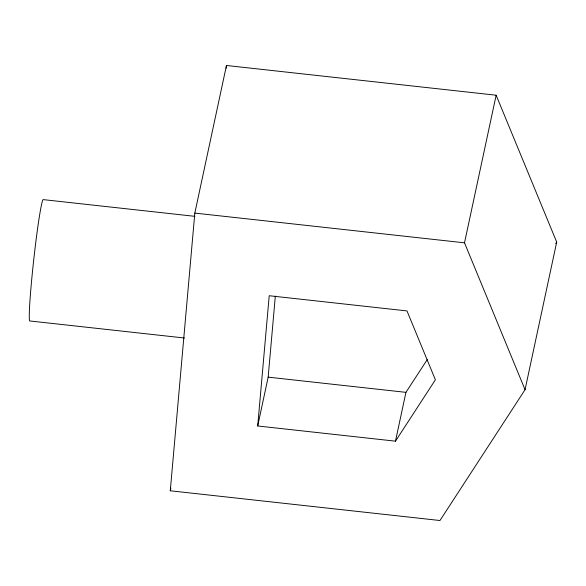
<?xml version="1.0" encoding="UTF-8"?>
<svg xmlns="http://www.w3.org/2000/svg" width="586" height="586" viewBox="0 0 586 586"><rect width="100%" height="100%" fill="white"/><g stroke="black" fill="none" stroke-linecap="round" stroke-linejoin="round"><path stroke-width="0.88" d="M170.277 490.782L194.823 213.092L226.467 65.486L496.152 95.218L556.7 242.091L525.056 389.697L439.969 520.514L170.277 490.782L170.856 488.101M226.225 68.218L226.467 65.486M257.701 425.978L269.216 295.732L406.992 310.924L435.383 379.809L395.477 441.17L257.701 425.978L268.168 377.15L275.332 296.091M395.477 441.17L405.944 392.342L427.399 359.365M525.056 389.697L464.508 242.824L496.152 95.218M555.704 243.622L556.7 242.091M194.823 213.092L464.508 242.824M194.918 216.344L43.108 199.606A61.112 2.871 -83.7 0 0 33.38 262.997A61.112 2.871 -83.7 0 0 30.011 320.989L184.553 338.019M268.168 377.15L405.944 392.342"/></g></svg>
